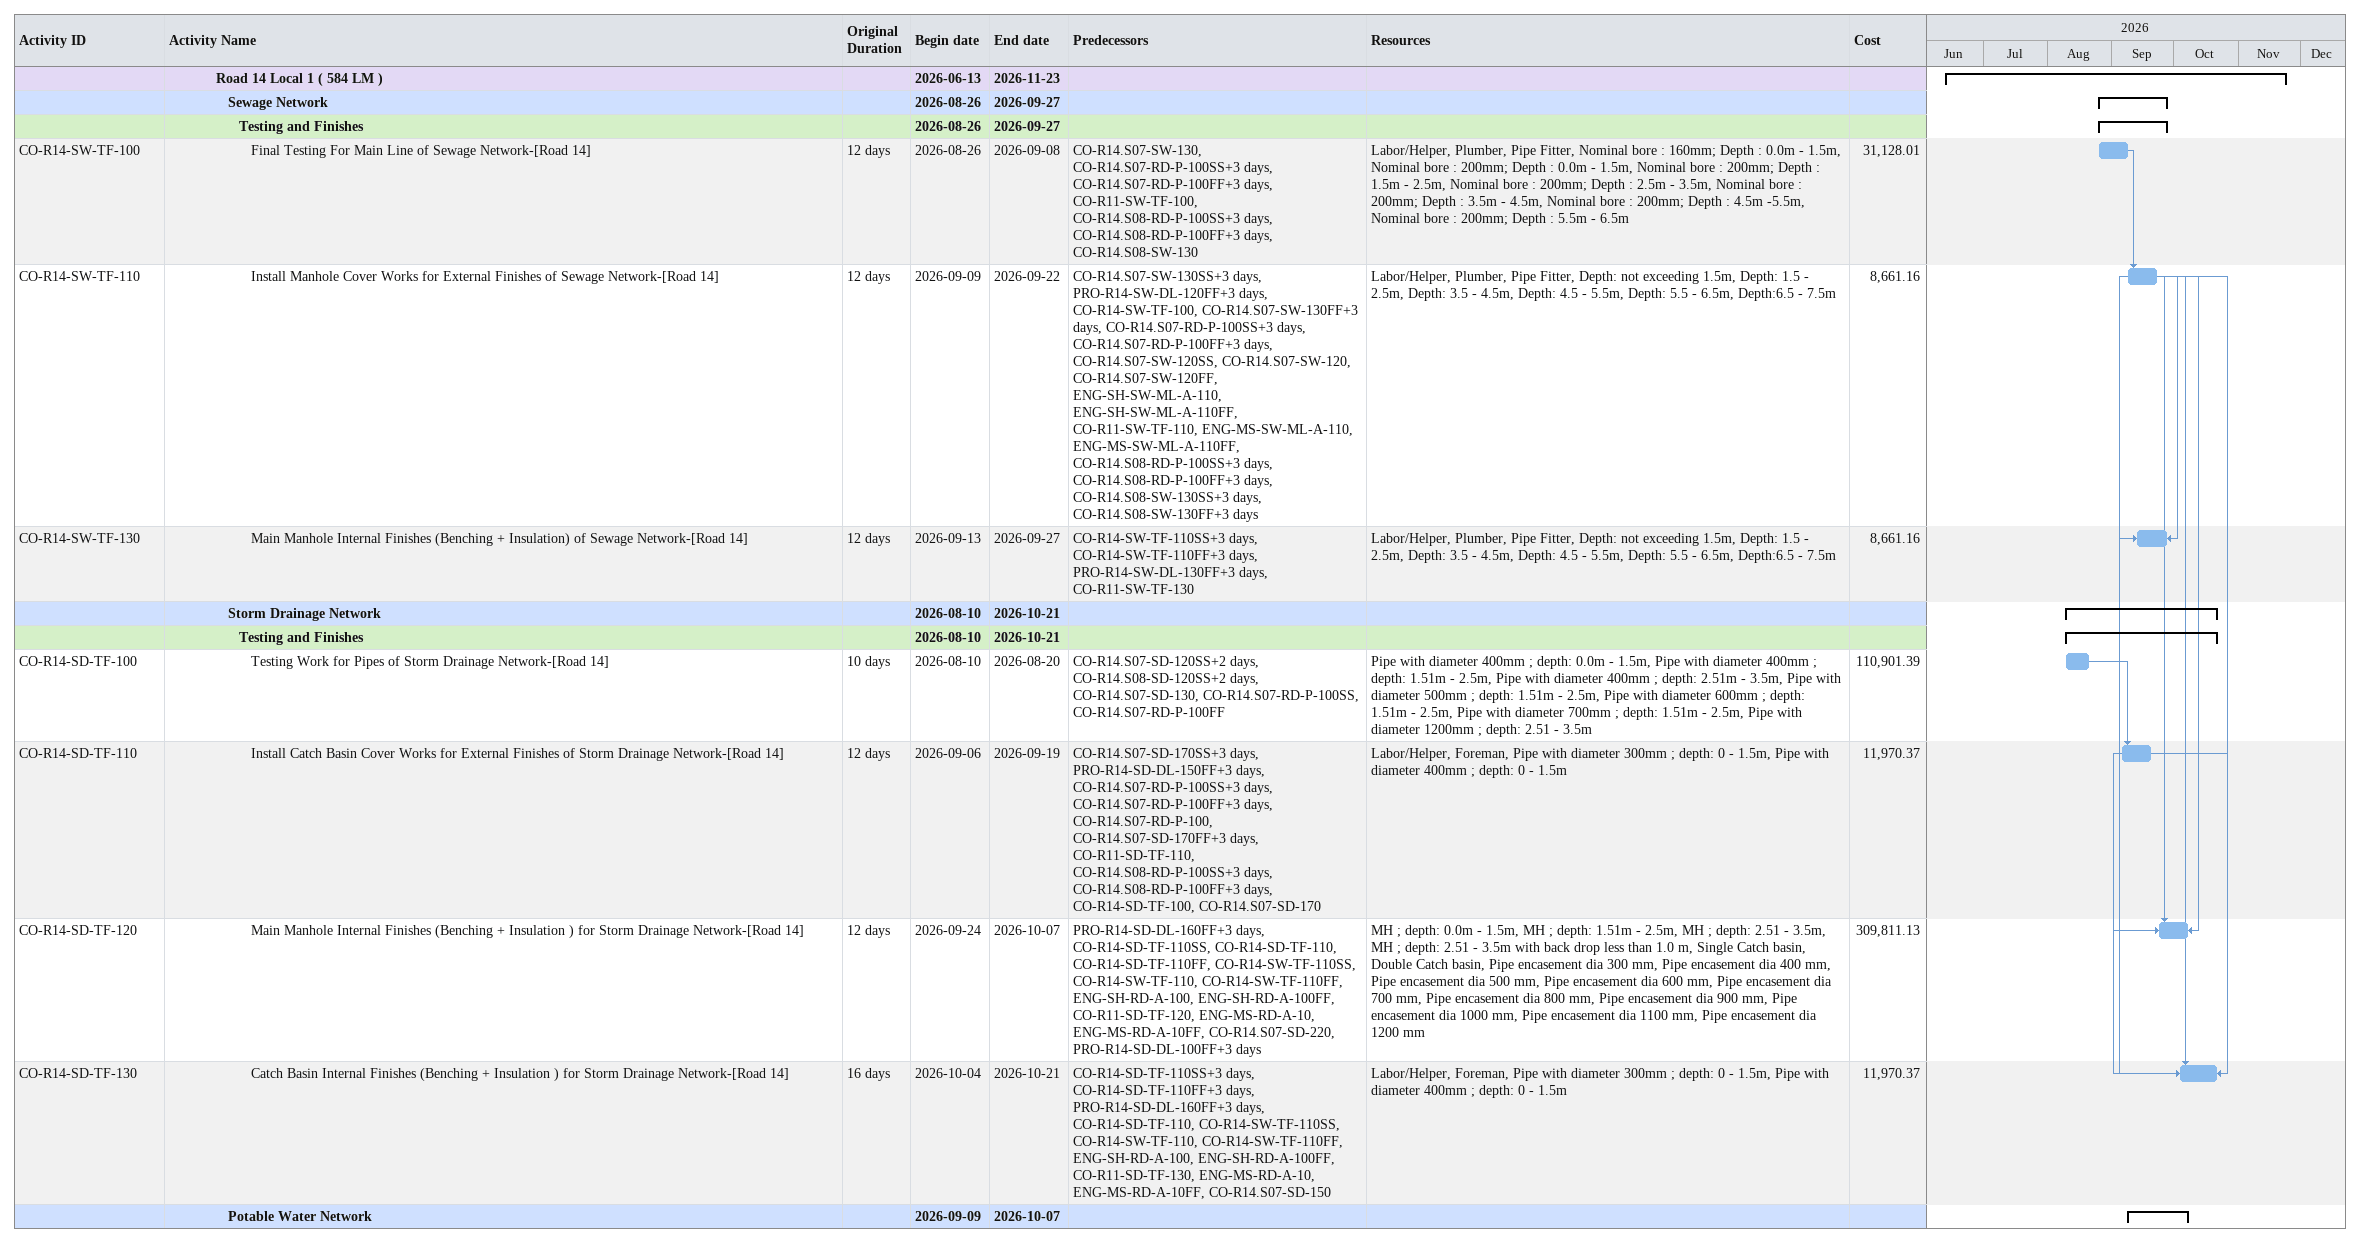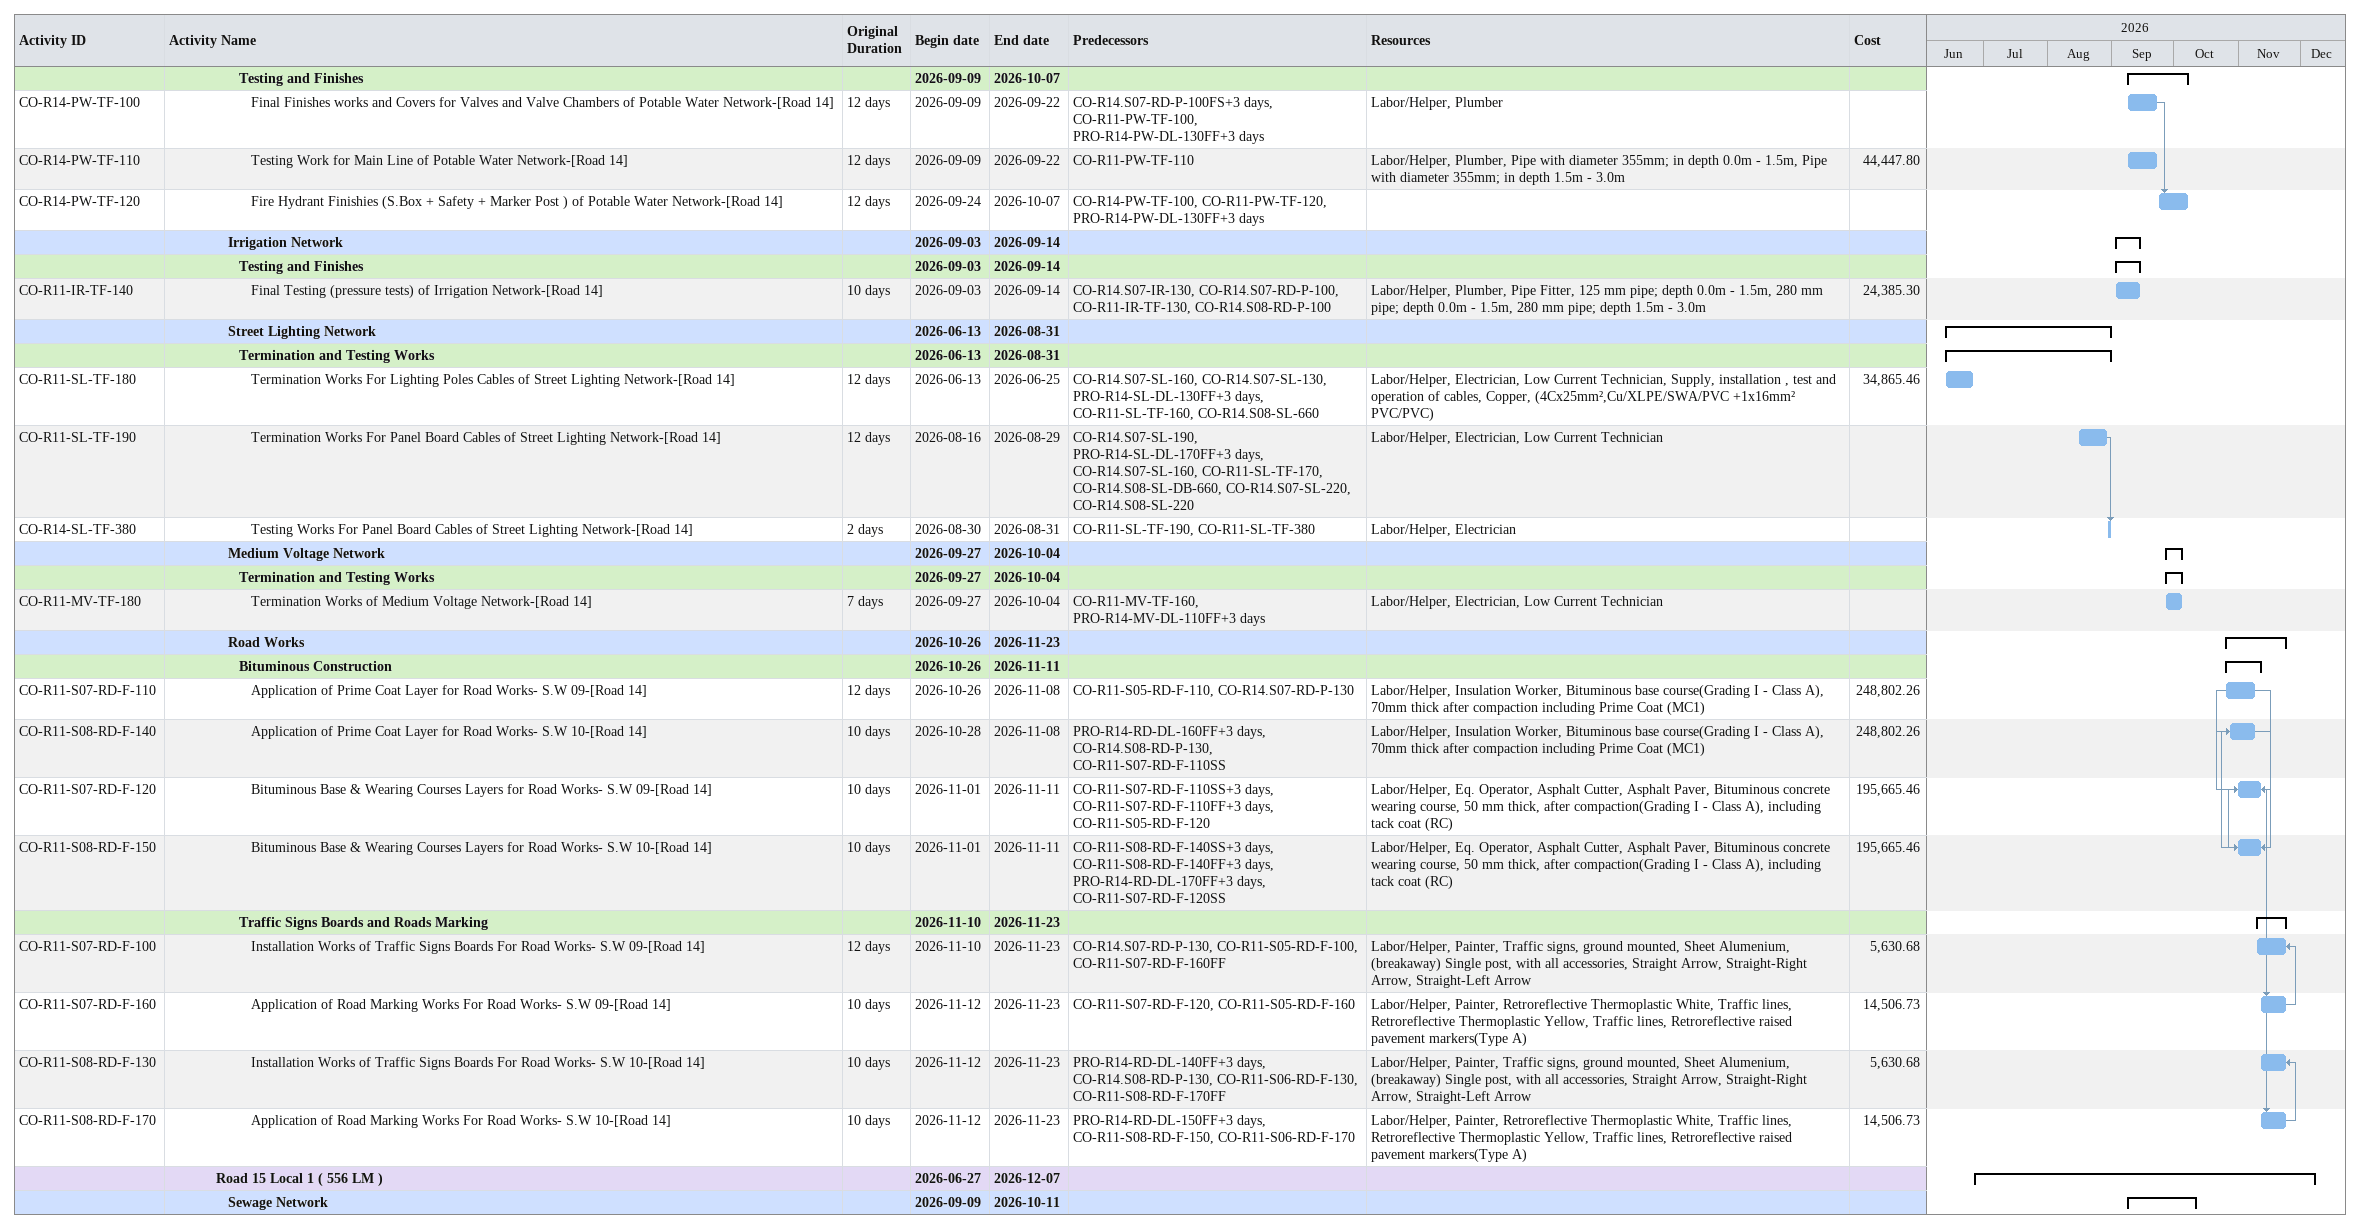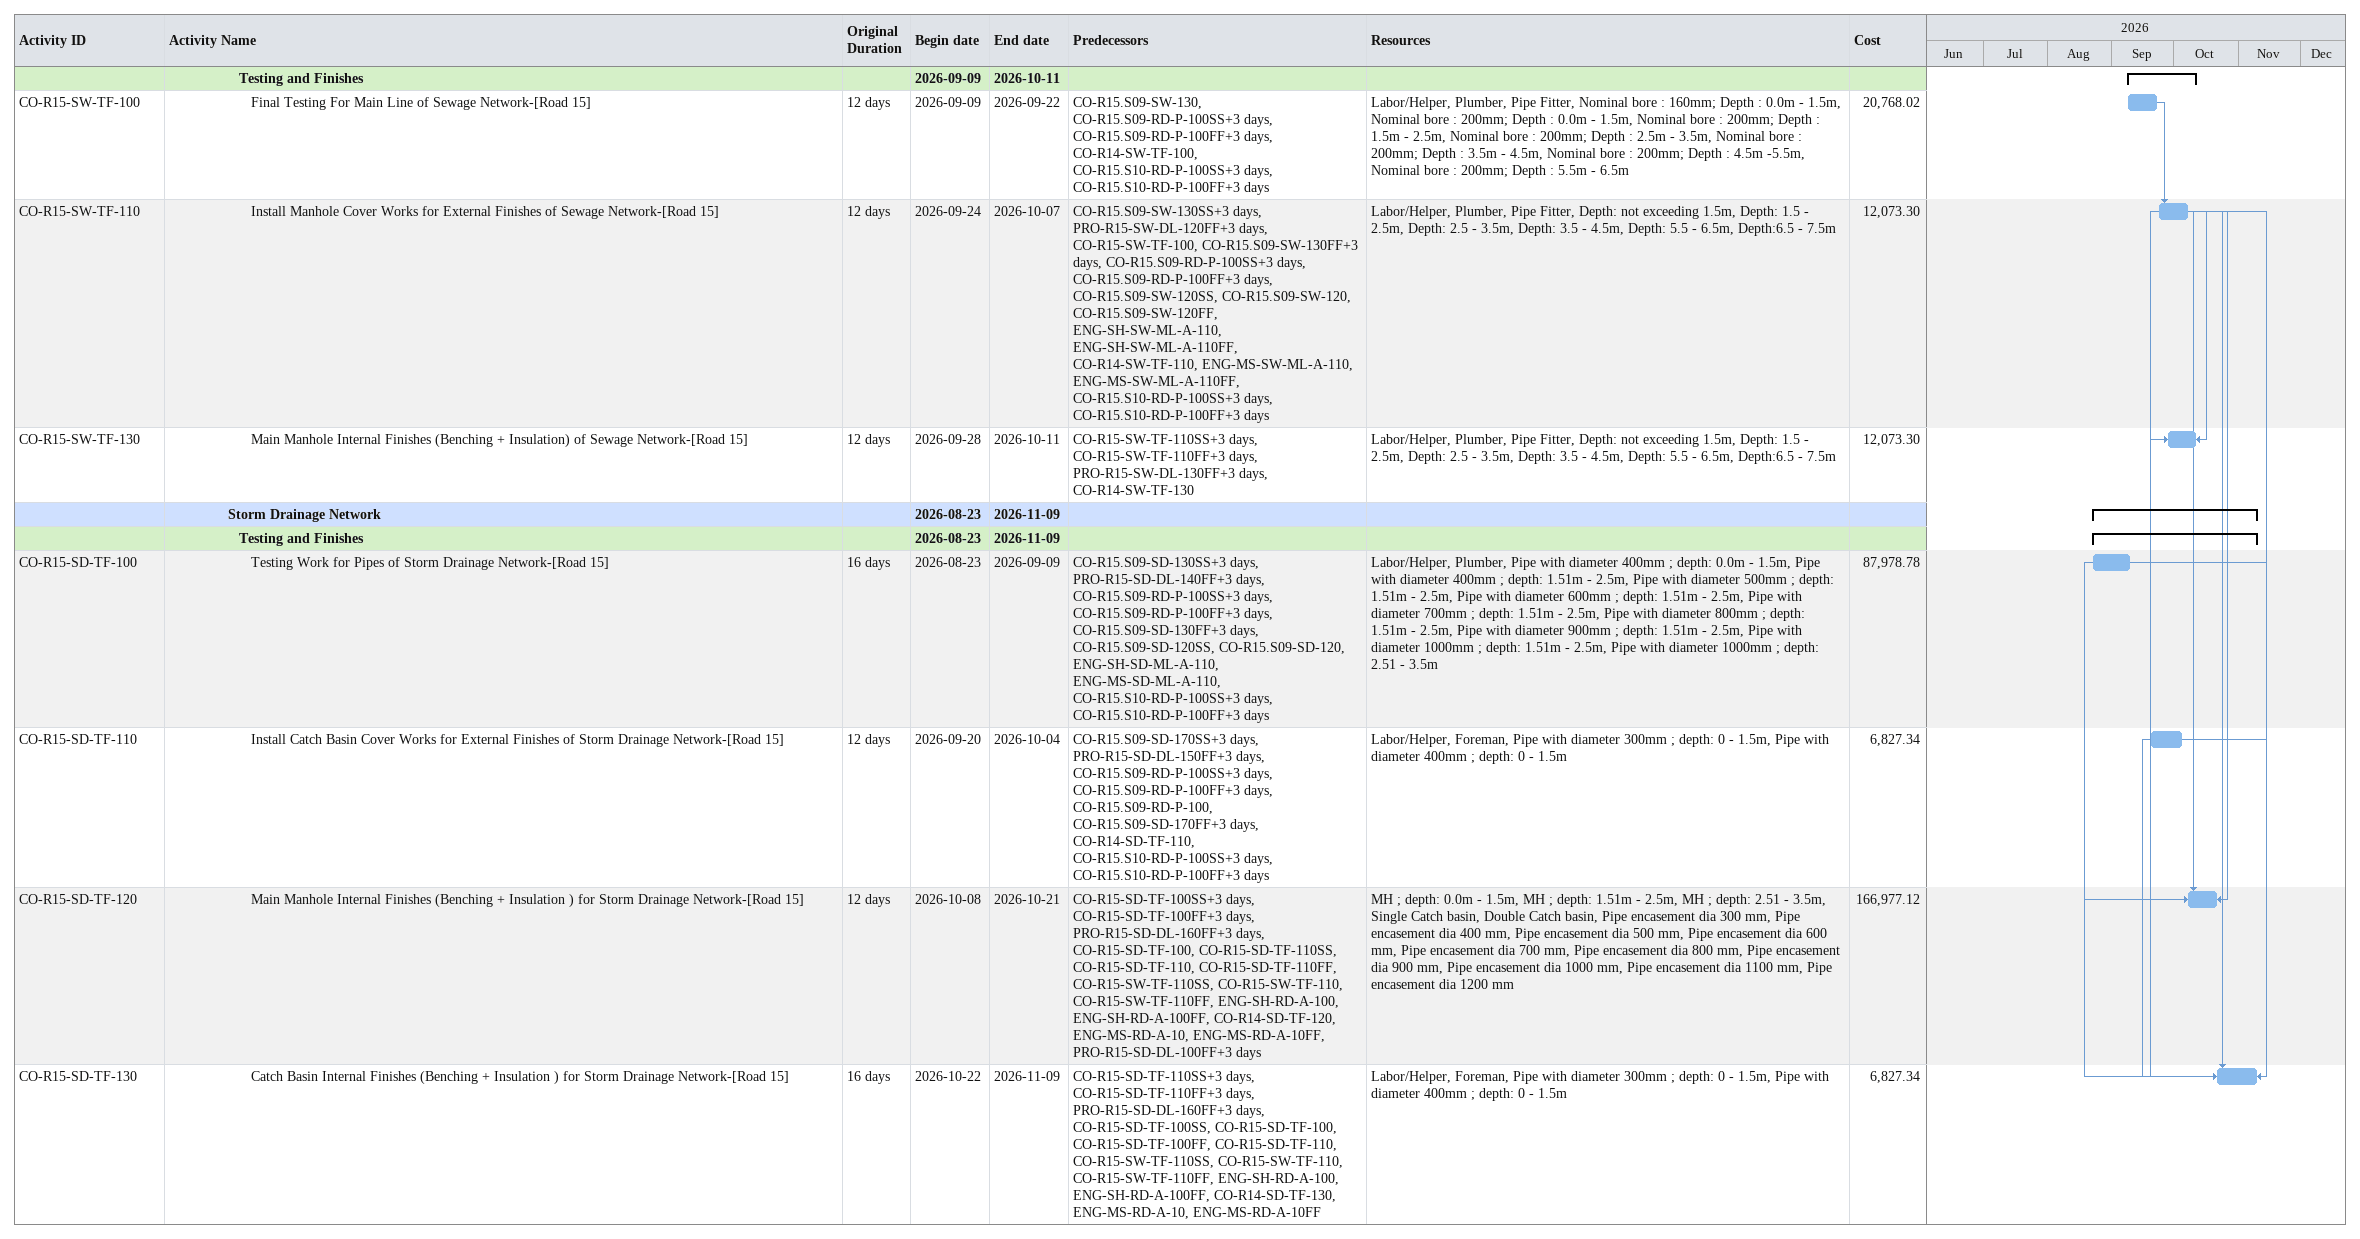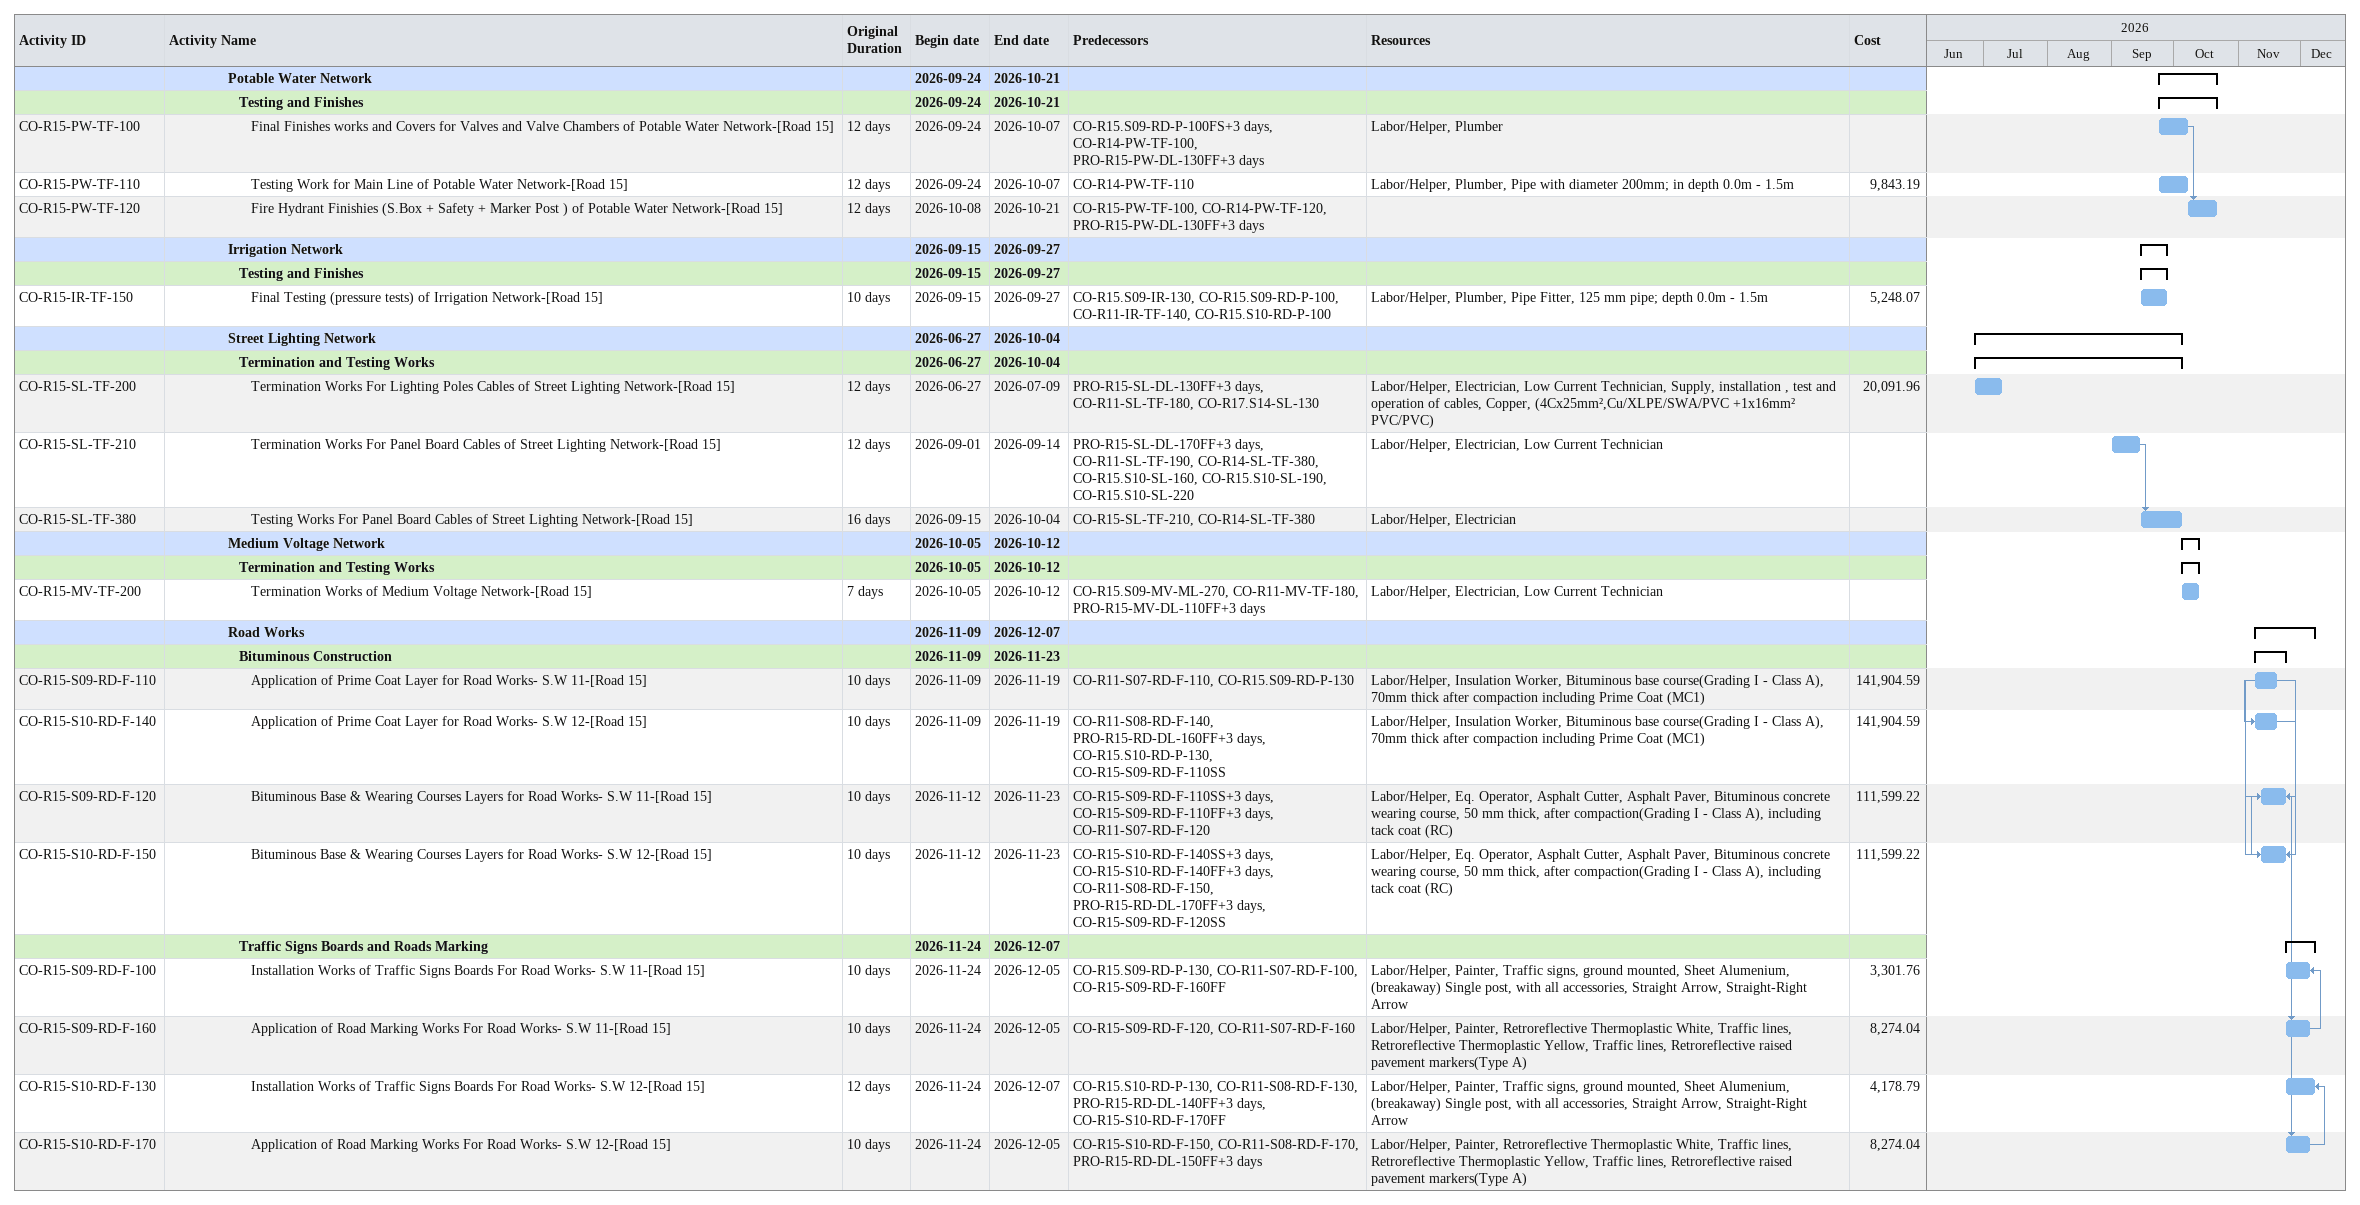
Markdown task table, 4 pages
| ID | Level | Task | Original duration | Start | Finish | Predecessors | Resources | Cost |
|---|---|---|---|---|---|---|---|---|
|  | 5 | **Road 14 Local 1 ( 584 LM )** |  | 2026-06-13 | 2026-11-23 |  |  |  |
|  | 6 | **Sewage Network** |  | 2026-08-26 | 2026-09-27 |  |  |  |
|  | 7 | **Testing and Finishes** |  | 2026-08-26 | 2026-09-27 |  |  |  |
| CO-R14-SW-TF-100 | 8 | Final Testing For Main Line of Sewage Network-[Road 14] | 12d | 2026-08-26 | 2026-09-08 | CO-R14.S07-SW-130, CO-R14.S07-RD-P-100SS+3d, CO-R14.S07-RD-P-100FF+3d, CO-R11-SW-TF-100, CO-R14.S08-RD-P-100SS+3d, CO-R14.S08-RD-P-100FF+3d, CO-R14.S08-SW-130 | Labor/Helper, Plumber, Pipe Fitter, Nominal bore : 160mm; Depth : 0.0m - 1.5m, Nominal bore : 200mm; Depth : 0.0m - 1.5m, Nominal bore : 200mm; Depth : 1.5m - 2.5m, Nominal bore : 200mm; Depth : 2.5m - 3.5m, Nominal bore : 200mm; Depth : 3.5m - 4.5m, Nominal bore : 200mm; Depth : 4.5m -5.5m, Nominal bore : 200mm; Depth : 5.5m - 6.5m | 31128.01 |
| CO-R14-SW-TF-110 | 8 | Install Manhole Cover Works for External Finishes of Sewage Network-[Road 14] | 12d | 2026-09-09 | 2026-09-22 | CO-R14.S07-SW-130SS+3d, PRO-R14-SW-DL-120FF+3d, CO-R14-SW-TF-100, CO-R14.S07-SW-130FF+3d, CO-R14.S07-RD-P-100SS+3d, CO-R14.S07-RD-P-100FF+3d, CO-R14.S07-SW-120SS, CO-R14.S07-SW-120, CO-R14.S07-SW-120FF, ENG-SH-SW-ML-A-110, ENG-SH-SW-ML-A-110FF, CO-R11-SW-TF-110, ENG-MS-SW-ML-A-110, ENG-MS-SW-ML-A-110FF, CO-R14.S08-RD-P-100SS+3d, CO-R14.S08-RD-P-100FF+3d, CO-R14.S08-SW-130SS+3d, CO-R14.S08-SW-130FF+3d | Labor/Helper, Plumber, Pipe Fitter, Depth: not exceeding 1.5m, Depth: 1.5 - 2.5m, Depth: 3.5 - 4.5m, Depth: 4.5 - 5.5m, Depth: 5.5 - 6.5m, Depth:6.5 - 7.5m | 8661.16 |
| CO-R14-SW-TF-130 | 8 | Main Manhole Internal Finishes (Benching + Insulation) of Sewage Network-[Road 14] | 12d | 2026-09-13 | 2026-09-27 | CO-R14-SW-TF-110SS+3d, CO-R14-SW-TF-110FF+3d, PRO-R14-SW-DL-130FF+3d, CO-R11-SW-TF-130 | Labor/Helper, Plumber, Pipe Fitter, Depth: not exceeding 1.5m, Depth: 1.5 - 2.5m, Depth: 3.5 - 4.5m, Depth: 4.5 - 5.5m, Depth: 5.5 - 6.5m, Depth:6.5 - 7.5m | 8661.16 |
|  | 6 | **Storm Drainage Network** |  | 2026-08-10 | 2026-10-21 |  |  |  |
|  | 7 | **Testing and Finishes** |  | 2026-08-10 | 2026-10-21 |  |  |  |
| CO-R14-SD-TF-100 | 8 | Testing Work for Pipes of Storm Drainage Network-[Road 14] | 10d | 2026-08-10 | 2026-08-20 | CO-R14.S07-SD-120SS+2d, CO-R14.S08-SD-120SS+2d, CO-R14.S07-SD-130, CO-R14.S07-RD-P-100SS, CO-R14.S07-RD-P-100FF | Pipe with diameter 400mm ; depth: 0.0m - 1.5m, Pipe with diameter 400mm ; depth: 1.51m - 2.5m, Pipe with diameter 400mm ; depth: 2.51m - 3.5m, Pipe with diameter 500mm ; depth: 1.51m - 2.5m, Pipe with diameter 600mm ; depth: 1.51m - 2.5m, Pipe with diameter 700mm ; depth: 1.51m - 2.5m, Pipe with diameter 1200mm ; depth: 2.51 - 3.5m | 110901.39 |
| CO-R14-SD-TF-110 | 8 | Install Catch Basin Cover Works for External Finishes of Storm Drainage Network-[Road 14] | 12d | 2026-09-06 | 2026-09-19 | CO-R14.S07-SD-170SS+3d, PRO-R14-SD-DL-150FF+3d, CO-R14.S07-RD-P-100SS+3d, CO-R14.S07-RD-P-100FF+3d, CO-R14.S07-RD-P-100, CO-R14.S07-SD-170FF+3d, CO-R11-SD-TF-110, CO-R14.S08-RD-P-100SS+3d, CO-R14.S08-RD-P-100FF+3d, CO-R14-SD-TF-100, CO-R14.S07-SD-170 | Labor/Helper, Foreman, Pipe with diameter 300mm ; depth: 0 - 1.5m, Pipe with diameter 400mm ; depth: 0 - 1.5m | 11970.37 |
| CO-R14-SD-TF-120 | 8 | Main Manhole Internal Finishes (Benching + Insulation ) for Storm Drainage Network-[Road 14] | 12d | 2026-09-24 | 2026-10-07 | PRO-R14-SD-DL-160FF+3d, CO-R14-SD-TF-110SS, CO-R14-SD-TF-110, CO-R14-SD-TF-110FF, CO-R14-SW-TF-110SS, CO-R14-SW-TF-110, CO-R14-SW-TF-110FF, ENG-SH-RD-A-100, ENG-SH-RD-A-100FF, CO-R11-SD-TF-120, ENG-MS-RD-A-10, ENG-MS-RD-A-10FF, CO-R14.S07-SD-220, PRO-R14-SD-DL-100FF+3d | MH ; depth: 0.0m - 1.5m, MH ; depth: 1.51m - 2.5m, MH ; depth: 2.51 - 3.5m, MH ; depth: 2.51 - 3.5m with back drop less than 1.0 m, Single Catch basin, Double Catch basin, Pipe encasement dia 300 mm, Pipe encasement dia 400 mm, Pipe encasement dia 500 mm, Pipe encasement dia 600 mm, Pipe encasement dia 700 mm, Pipe encasement dia 800 mm, Pipe encasement dia 900 mm, Pipe encasement dia 1000 mm, Pipe encasement dia 1100 mm, Pipe encasement dia 1200 mm | 309811.13 |
| CO-R14-SD-TF-130 | 8 | Catch Basin Internal Finishes (Benching + Insulation ) for Storm Drainage Network-[Road 14] | 16d | 2026-10-04 | 2026-10-21 | CO-R14-SD-TF-110SS+3d, CO-R14-SD-TF-110FF+3d, PRO-R14-SD-DL-160FF+3d, CO-R14-SD-TF-110, CO-R14-SW-TF-110SS, CO-R14-SW-TF-110, CO-R14-SW-TF-110FF, ENG-SH-RD-A-100, ENG-SH-RD-A-100FF, CO-R11-SD-TF-130, ENG-MS-RD-A-10, ENG-MS-RD-A-10FF, CO-R14.S07-SD-150 | Labor/Helper, Foreman, Pipe with diameter 300mm ; depth: 0 - 1.5m, Pipe with diameter 400mm ; depth: 0 - 1.5m | 11970.37 |
|  | 6 | **Potable Water Network** |  | 2026-09-09 | 2026-10-07 |  |  |  |
|  | 7 | **Testing and Finishes** |  | 2026-09-09 | 2026-10-07 |  |  |  |
| CO-R14-PW-TF-100 | 8 | Final Finishes works and Covers for Valves and Valve Chambers of Potable Water Network-[Road 14] | 12d | 2026-09-09 | 2026-09-22 | CO-R14.S07-RD-P-100FS+3d, CO-R11-PW-TF-100, PRO-R14-PW-DL-130FF+3d | Labor/Helper, Plumber |  |
| CO-R14-PW-TF-110 | 8 | Testing Work for Main Line of Potable Water Network-[Road 14] | 12d | 2026-09-09 | 2026-09-22 | CO-R11-PW-TF-110 | Labor/Helper, Plumber, Pipe with diameter 355mm; in depth 0.0m - 1.5m, Pipe with diameter 355mm; in depth 1.5m - 3.0m | 44447.80 |
| CO-R14-PW-TF-120 | 8 | Fire Hydrant Finishies (S.Box + Safety + Marker Post ) of Potable Water Network-[Road 14] | 12d | 2026-09-24 | 2026-10-07 | CO-R14-PW-TF-100, CO-R11-PW-TF-120, PRO-R14-PW-DL-130FF+3d |  |  |
|  | 6 | **Irrigation Network** |  | 2026-09-03 | 2026-09-14 |  |  |  |
|  | 7 | **Testing and Finishes** |  | 2026-09-03 | 2026-09-14 |  |  |  |
| CO-R11-IR-TF-140 | 8 | Final Testing (pressure tests) of Irrigation Network-[Road 14] | 10d | 2026-09-03 | 2026-09-14 | CO-R14.S07-IR-130, CO-R14.S07-RD-P-100, CO-R11-IR-TF-130, CO-R14.S08-RD-P-100 | Labor/Helper, Plumber, Pipe Fitter, 125 mm pipe; depth 0.0m - 1.5m, 280 mm pipe; depth 0.0m - 1.5m, 280 mm pipe; depth 1.5m - 3.0m | 24385.30 |
|  | 6 | **Street Lighting Network** |  | 2026-06-13 | 2026-08-31 |  |  |  |
|  | 7 | **Termination and Testing Works** |  | 2026-06-13 | 2026-08-31 |  |  |  |
| CO-R11-SL-TF-180 | 8 | Termination Works For Lighting Poles Cables of Street Lighting Network-[Road 14] | 12d | 2026-06-13 | 2026-06-25 | CO-R14.S07-SL-160, CO-R14.S07-SL-130, PRO-R14-SL-DL-130FF+3d, CO-R11-SL-TF-160, CO-R14.S08-SL-660 | Labor/Helper, Electrician, Low Current Technician, Supply, installation , test and operation of cables, Copper, (4Cx25mm²,Cu/XLPE/SWA/PVC +1x16mm² PVC/PVC) | 34865.46 |
| CO-R11-SL-TF-190 | 8 | Termination Works For Panel Board Cables of Street Lighting Network-[Road 14] | 12d | 2026-08-16 | 2026-08-29 | CO-R14.S07-SL-190, PRO-R14-SL-DL-170FF+3d, CO-R14.S07-SL-160, CO-R11-SL-TF-170, CO-R14.S08-SL-DB-660, CO-R14.S07-SL-220, CO-R14.S08-SL-220 | Labor/Helper, Electrician, Low Current Technician |  |
| CO-R14-SL-TF-380 | 8 | Testing Works For Panel Board Cables of Street Lighting Network-[Road 14] | 2d | 2026-08-30 | 2026-08-31 | CO-R11-SL-TF-190, CO-R11-SL-TF-380 | Labor/Helper, Electrician |  |
|  | 6 | **Medium Voltage Network** |  | 2026-09-27 | 2026-10-04 |  |  |  |
|  | 7 | **Termination and Testing Works** |  | 2026-09-27 | 2026-10-04 |  |  |  |
| CO-R11-MV-TF-180 | 8 | Termination Works of Medium Voltage Network-[Road 14] | 7d | 2026-09-27 | 2026-10-04 | CO-R11-MV-TF-160, PRO-R14-MV-DL-110FF+3d | Labor/Helper, Electrician, Low Current Technician |  |
|  | 6 | **Road Works** |  | 2026-10-26 | 2026-11-23 |  |  |  |
|  | 7 | **Bituminous Construction** |  | 2026-10-26 | 2026-11-11 |  |  |  |
| CO-R11-S07-RD-F-110 | 8 | Application of Prime Coat Layer for Road Works- S.W 09-[Road 14] | 12d | 2026-10-26 | 2026-11-08 | CO-R11-S05-RD-F-110, CO-R14.S07-RD-P-130 | Labor/Helper, Insulation Worker, Bituminous base course(Grading I - Class A), 70mm thick after compaction including Prime Coat (MC1) | 248802.26 |
| CO-R11-S08-RD-F-140 | 8 | Application of Prime Coat Layer for Road Works- S.W 10-[Road 14] | 10d | 2026-10-28 | 2026-11-08 | PRO-R14-RD-DL-160FF+3d, CO-R14.S08-RD-P-130, CO-R11-S07-RD-F-110SS | Labor/Helper, Insulation Worker, Bituminous base course(Grading I - Class A), 70mm thick after compaction including Prime Coat (MC1) | 248802.26 |
| CO-R11-S07-RD-F-120 | 8 | Bituminous Base & Wearing Courses Layers for Road Works- S.W 09-[Road 14] | 10d | 2026-11-01 | 2026-11-11 | CO-R11-S07-RD-F-110SS+3d, CO-R11-S07-RD-F-110FF+3d, CO-R11-S05-RD-F-120 | Labor/Helper, Eq. Operator, Asphalt Cutter, Asphalt Paver, Bituminous concrete wearing course, 50 mm thick, after compaction(Grading I - Class A), including tack coat (RC) | 195665.46 |
| CO-R11-S08-RD-F-150 | 8 | Bituminous Base & Wearing Courses Layers for Road Works- S.W 10-[Road 14] | 10d | 2026-11-01 | 2026-11-11 | CO-R11-S08-RD-F-140SS+3d, CO-R11-S08-RD-F-140FF+3d, PRO-R14-RD-DL-170FF+3d, CO-R11-S07-RD-F-120SS | Labor/Helper, Eq. Operator, Asphalt Cutter, Asphalt Paver, Bituminous concrete wearing course, 50 mm thick, after compaction(Grading I - Class A), including tack coat (RC) | 195665.46 |
|  | 7 | **Traffic Signs Boards and Roads Marking** |  | 2026-11-10 | 2026-11-23 |  |  |  |
| CO-R11-S07-RD-F-100 | 8 | Installation Works of Traffic Signs Boards For Road Works- S.W 09-[Road 14] | 12d | 2026-11-10 | 2026-11-23 | CO-R14.S07-RD-P-130, CO-R11-S05-RD-F-100, CO-R11-S07-RD-F-160FF | Labor/Helper, Painter, Traffic signs, ground mounted, Sheet Alumenium, (breakaway) Single post, with all accessories, Straight Arrow, Straight-Right Arrow, Straight-Left Arrow | 5630.68 |
| CO-R11-S07-RD-F-160 | 8 | Application of Road Marking Works For Road Works- S.W 09-[Road 14] | 10d | 2026-11-12 | 2026-11-23 | CO-R11-S07-RD-F-120, CO-R11-S05-RD-F-160 | Labor/Helper, Painter, Retroreflective Thermoplastic White, Traffic lines, Retroreflective Thermoplastic Yellow, Traffic lines, Retroreflective raised pavement markers(Type A) | 14506.73 |
| CO-R11-S08-RD-F-130 | 8 | Installation Works of Traffic Signs Boards For Road Works- S.W 10-[Road 14] | 10d | 2026-11-12 | 2026-11-23 | PRO-R14-RD-DL-140FF+3d, CO-R14.S08-RD-P-130, CO-R11-S06-RD-F-130, CO-R11-S08-RD-F-170FF | Labor/Helper, Painter, Traffic signs, ground mounted, Sheet Alumenium, (breakaway) Single post, with all accessories, Straight Arrow, Straight-Right Arrow, Straight-Left Arrow | 5630.68 |
| CO-R11-S08-RD-F-170 | 8 | Application of Road Marking Works For Road Works- S.W 10-[Road 14] | 10d | 2026-11-12 | 2026-11-23 | PRO-R14-RD-DL-150FF+3d, CO-R11-S08-RD-F-150, CO-R11-S06-RD-F-170 | Labor/Helper, Painter, Retroreflective Thermoplastic White, Traffic lines, Retroreflective Thermoplastic Yellow, Traffic lines, Retroreflective raised pavement markers(Type A) | 14506.73 |
|  | 5 | **Road 15 Local 1 ( 556 LM )** |  | 2026-06-27 | 2026-12-07 |  |  |  |
|  | 6 | **Sewage Network** |  | 2026-09-09 | 2026-10-11 |  |  |  |
|  | 7 | **Testing and Finishes** |  | 2026-09-09 | 2026-10-11 |  |  |  |
| CO-R15-SW-TF-100 | 8 | Final Testing For Main Line of Sewage Network-[Road 15] | 12d | 2026-09-09 | 2026-09-22 | CO-R15.S09-SW-130, CO-R15.S09-RD-P-100SS+3d, CO-R15.S09-RD-P-100FF+3d, CO-R14-SW-TF-100, CO-R15.S10-RD-P-100SS+3d, CO-R15.S10-RD-P-100FF+3d | Labor/Helper, Plumber, Pipe Fitter, Nominal bore : 160mm; Depth : 0.0m - 1.5m, Nominal bore : 200mm; Depth : 0.0m - 1.5m, Nominal bore : 200mm; Depth : 1.5m - 2.5m, Nominal bore : 200mm; Depth : 2.5m - 3.5m, Nominal bore : 200mm; Depth : 3.5m - 4.5m, Nominal bore : 200mm; Depth : 4.5m -5.5m, Nominal bore : 200mm; Depth : 5.5m - 6.5m | 20768.02 |
| CO-R15-SW-TF-110 | 8 | Install Manhole Cover Works for External Finishes of Sewage Network-[Road 15] | 12d | 2026-09-24 | 2026-10-07 | CO-R15.S09-SW-130SS+3d, PRO-R15-SW-DL-120FF+3d, CO-R15-SW-TF-100, CO-R15.S09-SW-130FF+3d, CO-R15.S09-RD-P-100SS+3d, CO-R15.S09-RD-P-100FF+3d, CO-R15.S09-SW-120SS, CO-R15.S09-SW-120, CO-R15.S09-SW-120FF, ENG-SH-SW-ML-A-110, ENG-SH-SW-ML-A-110FF, CO-R14-SW-TF-110, ENG-MS-SW-ML-A-110, ENG-MS-SW-ML-A-110FF, CO-R15.S10-RD-P-100SS+3d, CO-R15.S10-RD-P-100FF+3d | Labor/Helper, Plumber, Pipe Fitter, Depth: not exceeding 1.5m, Depth: 1.5 - 2.5m, Depth: 2.5 - 3.5m, Depth: 3.5 - 4.5m, Depth: 5.5 - 6.5m, Depth:6.5 - 7.5m | 12073.30 |
| CO-R15-SW-TF-130 | 8 | Main Manhole Internal Finishes (Benching + Insulation) of Sewage Network-[Road 15] | 12d | 2026-09-28 | 2026-10-11 | CO-R15-SW-TF-110SS+3d, CO-R15-SW-TF-110FF+3d, PRO-R15-SW-DL-130FF+3d, CO-R14-SW-TF-130 | Labor/Helper, Plumber, Pipe Fitter, Depth: not exceeding 1.5m, Depth: 1.5 - 2.5m, Depth: 2.5 - 3.5m, Depth: 3.5 - 4.5m, Depth: 5.5 - 6.5m, Depth:6.5 - 7.5m | 12073.30 |
|  | 6 | **Storm Drainage Network** |  | 2026-08-23 | 2026-11-09 |  |  |  |
|  | 7 | **Testing and Finishes** |  | 2026-08-23 | 2026-11-09 |  |  |  |
| CO-R15-SD-TF-100 | 8 | Testing Work for Pipes of Storm Drainage Network-[Road 15] | 16d | 2026-08-23 | 2026-09-09 | CO-R15.S09-SD-130SS+3d, PRO-R15-SD-DL-140FF+3d, CO-R15.S09-RD-P-100SS+3d, CO-R15.S09-RD-P-100FF+3d, CO-R15.S09-SD-130FF+3d, CO-R15.S09-SD-120SS, CO-R15.S09-SD-120, ENG-SH-SD-ML-A-110, ENG-MS-SD-ML-A-110, CO-R15.S10-RD-P-100SS+3d, CO-R15.S10-RD-P-100FF+3d | Labor/Helper, Plumber, Pipe with diameter 400mm ; depth: 0.0m - 1.5m, Pipe with diameter 400mm ; depth: 1.51m - 2.5m, Pipe with diameter 500mm ; depth: 1.51m - 2.5m, Pipe with diameter 600mm ; depth: 1.51m - 2.5m, Pipe with diameter 700mm ; depth: 1.51m - 2.5m, Pipe with diameter 800mm ; depth: 1.51m - 2.5m, Pipe with diameter 900mm ; depth: 1.51m - 2.5m, Pipe with diameter 1000mm ; depth: 1.51m - 2.5m, Pipe with diameter 1000mm ; depth: 2.51 - 3.5m | 87978.78 |
| CO-R15-SD-TF-110 | 8 | Install Catch Basin Cover Works for External Finishes of Storm Drainage Network-[Road 15] | 12d | 2026-09-20 | 2026-10-04 | CO-R15.S09-SD-170SS+3d, PRO-R15-SD-DL-150FF+3d, CO-R15.S09-RD-P-100SS+3d, CO-R15.S09-RD-P-100FF+3d, CO-R15.S09-RD-P-100, CO-R15.S09-SD-170FF+3d, CO-R14-SD-TF-110, CO-R15.S10-RD-P-100SS+3d, CO-R15.S10-RD-P-100FF+3d | Labor/Helper, Foreman, Pipe with diameter 300mm ; depth: 0 - 1.5m, Pipe with diameter 400mm ; depth: 0 - 1.5m | 6827.34 |
| CO-R15-SD-TF-120 | 8 | Main Manhole Internal Finishes (Benching + Insulation ) for Storm Drainage Network-[Road 15] | 12d | 2026-10-08 | 2026-10-21 | CO-R15-SD-TF-100SS+3d, CO-R15-SD-TF-100FF+3d, PRO-R15-SD-DL-160FF+3d, CO-R15-SD-TF-100, CO-R15-SD-TF-110SS, CO-R15-SD-TF-110, CO-R15-SD-TF-110FF, CO-R15-SW-TF-110SS, CO-R15-SW-TF-110, CO-R15-SW-TF-110FF, ENG-SH-RD-A-100, ENG-SH-RD-A-100FF, CO-R14-SD-TF-120, ENG-MS-RD-A-10, ENG-MS-RD-A-10FF, PRO-R15-SD-DL-100FF+3d | MH ; depth: 0.0m - 1.5m, MH ; depth: 1.51m - 2.5m, MH ; depth: 2.51 - 3.5m, Single Catch basin, Double Catch basin, Pipe encasement dia 300 mm, Pipe encasement dia 400 mm, Pipe encasement dia 500 mm, Pipe encasement dia 600 mm, Pipe encasement dia 700 mm, Pipe encasement dia 800 mm, Pipe encasement dia 900 mm, Pipe encasement dia 1000 mm, Pipe encasement dia 1100 mm, Pipe encasement dia 1200 mm | 166977.12 |
| CO-R15-SD-TF-130 | 8 | Catch Basin Internal Finishes (Benching + Insulation ) for Storm Drainage Network-[Road 15] | 16d | 2026-10-22 | 2026-11-09 | CO-R15-SD-TF-110SS+3d, CO-R15-SD-TF-110FF+3d, PRO-R15-SD-DL-160FF+3d, CO-R15-SD-TF-100SS, CO-R15-SD-TF-100, CO-R15-SD-TF-100FF, CO-R15-SD-TF-110, CO-R15-SW-TF-110SS, CO-R15-SW-TF-110, CO-R15-SW-TF-110FF, ENG-SH-RD-A-100, ENG-SH-RD-A-100FF, CO-R14-SD-TF-130, ENG-MS-RD-A-10, ENG-MS-RD-A-10FF | Labor/Helper, Foreman, Pipe with diameter 300mm ; depth: 0 - 1.5m, Pipe with diameter 400mm ; depth: 0 - 1.5m | 6827.34 |
|  | 6 | **Potable Water Network** |  | 2026-09-24 | 2026-10-21 |  |  |  |
|  | 7 | **Testing and Finishes** |  | 2026-09-24 | 2026-10-21 |  |  |  |
| CO-R15-PW-TF-100 | 8 | Final Finishes works and Covers for Valves and Valve Chambers of Potable Water Network-[Road 15] | 12d | 2026-09-24 | 2026-10-07 | CO-R15.S09-RD-P-100FS+3d, CO-R14-PW-TF-100, PRO-R15-PW-DL-130FF+3d | Labor/Helper, Plumber |  |
| CO-R15-PW-TF-110 | 8 | Testing Work for Main Line of Potable Water Network-[Road 15] | 12d | 2026-09-24 | 2026-10-07 | CO-R14-PW-TF-110 | Labor/Helper, Plumber, Pipe with diameter 200mm; in depth 0.0m - 1.5m | 9843.19 |
| CO-R15-PW-TF-120 | 8 | Fire Hydrant Finishies (S.Box + Safety + Marker Post ) of Potable Water Network-[Road 15] | 12d | 2026-10-08 | 2026-10-21 | CO-R15-PW-TF-100, CO-R14-PW-TF-120, PRO-R15-PW-DL-130FF+3d |  |  |
|  | 6 | **Irrigation Network** |  | 2026-09-15 | 2026-09-27 |  |  |  |
|  | 7 | **Testing and Finishes** |  | 2026-09-15 | 2026-09-27 |  |  |  |
| CO-R15-IR-TF-150 | 8 | Final Testing (pressure tests) of Irrigation Network-[Road 15] | 10d | 2026-09-15 | 2026-09-27 | CO-R15.S09-IR-130, CO-R15.S09-RD-P-100, CO-R11-IR-TF-140, CO-R15.S10-RD-P-100 | Labor/Helper, Plumber, Pipe Fitter, 125 mm pipe; depth 0.0m - 1.5m | 5248.07 |
|  | 6 | **Street Lighting Network** |  | 2026-06-27 | 2026-10-04 |  |  |  |
|  | 7 | **Termination and Testing Works** |  | 2026-06-27 | 2026-10-04 |  |  |  |
| CO-R15-SL-TF-200 | 8 | Termination Works For Lighting Poles Cables of Street Lighting Network-[Road 15] | 12d | 2026-06-27 | 2026-07-09 | PRO-R15-SL-DL-130FF+3d, CO-R11-SL-TF-180, CO-R17.S14-SL-130 | Labor/Helper, Electrician, Low Current Technician, Supply, installation , test and operation of cables, Copper, (4Cx25mm²,Cu/XLPE/SWA/PVC +1x16mm² PVC/PVC) | 20091.96 |
| CO-R15-SL-TF-210 | 8 | Termination Works For Panel Board Cables of Street Lighting Network-[Road 15] | 12d | 2026-09-01 | 2026-09-14 | PRO-R15-SL-DL-170FF+3d, CO-R11-SL-TF-190, CO-R14-SL-TF-380, CO-R15.S10-SL-160, CO-R15.S10-SL-190, CO-R15.S10-SL-220 | Labor/Helper, Electrician, Low Current Technician |  |
| CO-R15-SL-TF-380 | 8 | Testing Works For Panel Board Cables of Street Lighting Network-[Road 15] | 16d | 2026-09-15 | 2026-10-04 | CO-R15-SL-TF-210, CO-R14-SL-TF-380 | Labor/Helper, Electrician |  |
|  | 6 | **Medium Voltage Network** |  | 2026-10-05 | 2026-10-12 |  |  |  |
|  | 7 | **Termination and Testing Works** |  | 2026-10-05 | 2026-10-12 |  |  |  |
| CO-R15-MV-TF-200 | 8 | Termination Works of Medium Voltage Network-[Road 15] | 7d | 2026-10-05 | 2026-10-12 | CO-R15.S09-MV-ML-270, CO-R11-MV-TF-180, PRO-R15-MV-DL-110FF+3d | Labor/Helper, Electrician, Low Current Technician |  |
|  | 6 | **Road Works** |  | 2026-11-09 | 2026-12-07 |  |  |  |
|  | 7 | **Bituminous Construction** |  | 2026-11-09 | 2026-11-23 |  |  |  |
| CO-R15-S09-RD-F-110 | 8 | Application of Prime Coat Layer for Road Works- S.W 11-[Road 15] | 10d | 2026-11-09 | 2026-11-19 | CO-R11-S07-RD-F-110, CO-R15.S09-RD-P-130 | Labor/Helper, Insulation Worker, Bituminous base course(Grading I - Class A), 70mm thick after compaction including Prime Coat (MC1) | 141904.59 |
| CO-R15-S10-RD-F-140 | 8 | Application of Prime Coat Layer for Road Works- S.W 12-[Road 15] | 10d | 2026-11-09 | 2026-11-19 | CO-R11-S08-RD-F-140, PRO-R15-RD-DL-160FF+3d, CO-R15.S10-RD-P-130, CO-R15-S09-RD-F-110SS | Labor/Helper, Insulation Worker, Bituminous base course(Grading I - Class A), 70mm thick after compaction including Prime Coat (MC1) | 141904.59 |
| CO-R15-S09-RD-F-120 | 8 | Bituminous Base & Wearing Courses Layers for Road Works- S.W 11-[Road 15] | 10d | 2026-11-12 | 2026-11-23 | CO-R15-S09-RD-F-110SS+3d, CO-R15-S09-RD-F-110FF+3d, CO-R11-S07-RD-F-120 | Labor/Helper, Eq. Operator, Asphalt Cutter, Asphalt Paver, Bituminous concrete wearing course, 50 mm thick, after compaction(Grading I - Class A), including tack coat (RC) | 111599.22 |
| CO-R15-S10-RD-F-150 | 8 | Bituminous Base & Wearing Courses Layers for Road Works- S.W 12-[Road 15] | 10d | 2026-11-12 | 2026-11-23 | CO-R15-S10-RD-F-140SS+3d, CO-R15-S10-RD-F-140FF+3d, CO-R11-S08-RD-F-150, PRO-R15-RD-DL-170FF+3d, CO-R15-S09-RD-F-120SS | Labor/Helper, Eq. Operator, Asphalt Cutter, Asphalt Paver, Bituminous concrete wearing course, 50 mm thick, after compaction(Grading I - Class A), including tack coat (RC) | 111599.22 |
|  | 7 | **Traffic Signs Boards and Roads Marking** |  | 2026-11-24 | 2026-12-07 |  |  |  |
| CO-R15-S09-RD-F-100 | 8 | Installation Works of Traffic Signs Boards For Road Works- S.W 11-[Road 15] | 10d | 2026-11-24 | 2026-12-05 | CO-R15.S09-RD-P-130, CO-R11-S07-RD-F-100, CO-R15-S09-RD-F-160FF | Labor/Helper, Painter, Traffic signs, ground mounted, Sheet Alumenium, (breakaway) Single post, with all accessories, Straight Arrow, Straight-Right Arrow | 3301.76 |
| CO-R15-S09-RD-F-160 | 8 | Application of Road Marking Works For Road Works- S.W 11-[Road 15] | 10d | 2026-11-24 | 2026-12-05 | CO-R15-S09-RD-F-120, CO-R11-S07-RD-F-160 | Labor/Helper, Painter, Retroreflective Thermoplastic White, Traffic lines, Retroreflective Thermoplastic Yellow, Traffic lines, Retroreflective raised pavement markers(Type A) | 8274.04 |
| CO-R15-S10-RD-F-130 | 8 | Installation Works of Traffic Signs Boards For Road Works- S.W 12-[Road 15] | 12d | 2026-11-24 | 2026-12-07 | CO-R15.S10-RD-P-130, CO-R11-S08-RD-F-130, PRO-R15-RD-DL-140FF+3d, CO-R15-S10-RD-F-170FF | Labor/Helper, Painter, Traffic signs, ground mounted, Sheet Alumenium, (breakaway) Single post, with all accessories, Straight Arrow, Straight-Right Arrow | 4178.79 |
| CO-R15-S10-RD-F-170 | 8 | Application of Road Marking Works For Road Works- S.W 12-[Road 15] | 10d | 2026-11-24 | 2026-12-05 | CO-R15-S10-RD-F-150, CO-R11-S08-RD-F-170, PRO-R15-RD-DL-150FF+3d | Labor/Helper, Painter, Retroreflective Thermoplastic White, Traffic lines, Retroreflective Thermoplastic Yellow, Traffic lines, Retroreflective raised pavement markers(Type A) | 8274.04 |
